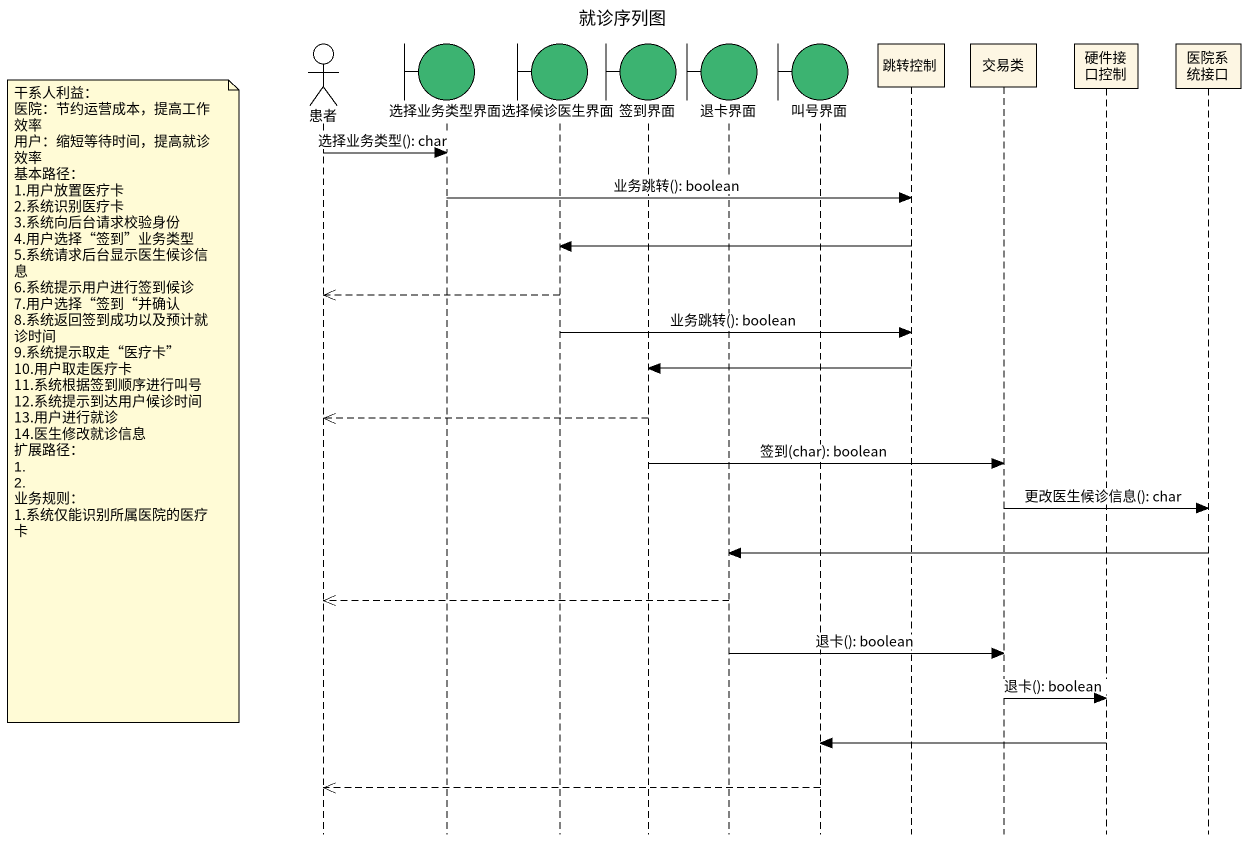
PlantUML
@startuml
title 就诊序列图
hide footbox
actor 患者
boundary 选择业务类型界面 #3CB371
boundary 选择候诊医生界面 #3CB371
boundary 签到界面 #3CB371
boundary 退卡界面 #3CB371
boundary 叫号界面 #3CB371
participant 跳转控制
participant 交易类
participant 硬件接口控制
participant 医院系统接口

患者 -> 选择业务类型界面 : 选择业务类型(): char
选择业务类型界面 -> 跳转控制 : 业务跳转(): boolean
跳转控制 -> 选择候诊医生界面
选择候诊医生界面 -->> 患者
选择候诊医生界面 -> 跳转控制 : 业务跳转(): boolean
跳转控制 -> 签到界面
note left of 患者
  干系人利益：
  医院：节约运营成本，提高工作效率
  用户：缩短等待时间，提高就诊效率
  基本路径：
  1.用户放置医疗卡
  2.系统识别医疗卡
  3.系统向后台请求校验身份
  4.用户选择“签到”业务类型
  5.系统请求后台显示医生候诊信息
  6.系统提示用户进行签到候诊
  7.用户选择“签到“并确认
  8.系统返回签到成功以及预计就诊时间
  9.系统提示取走“医疗卡”
  10.用户取走医疗卡
  11.系统根据签到顺序进行叫号
  12.系统提示到达用户候诊时间
  13.用户进行就诊
  14.医生修改就诊信息
  扩展路径：
  1.
  2.
  业务规则：
  1.系统仅能识别所属医院的医疗卡
end note
签到界面 -->> 患者
签到界面 -> 交易类 : 签到(char): boolean
交易类 -> 医院系统接口 : 更改医生候诊信息(): char
医院系统接口 -> 退卡界面
退卡界面 -->> 患者
退卡界面 -> 交易类 : 退卡(): boolean
交易类 -> 硬件接口控制 : 退卡(): boolean
硬件接口控制 -> 叫号界面
叫号界面 -->> 患者
@enduml
